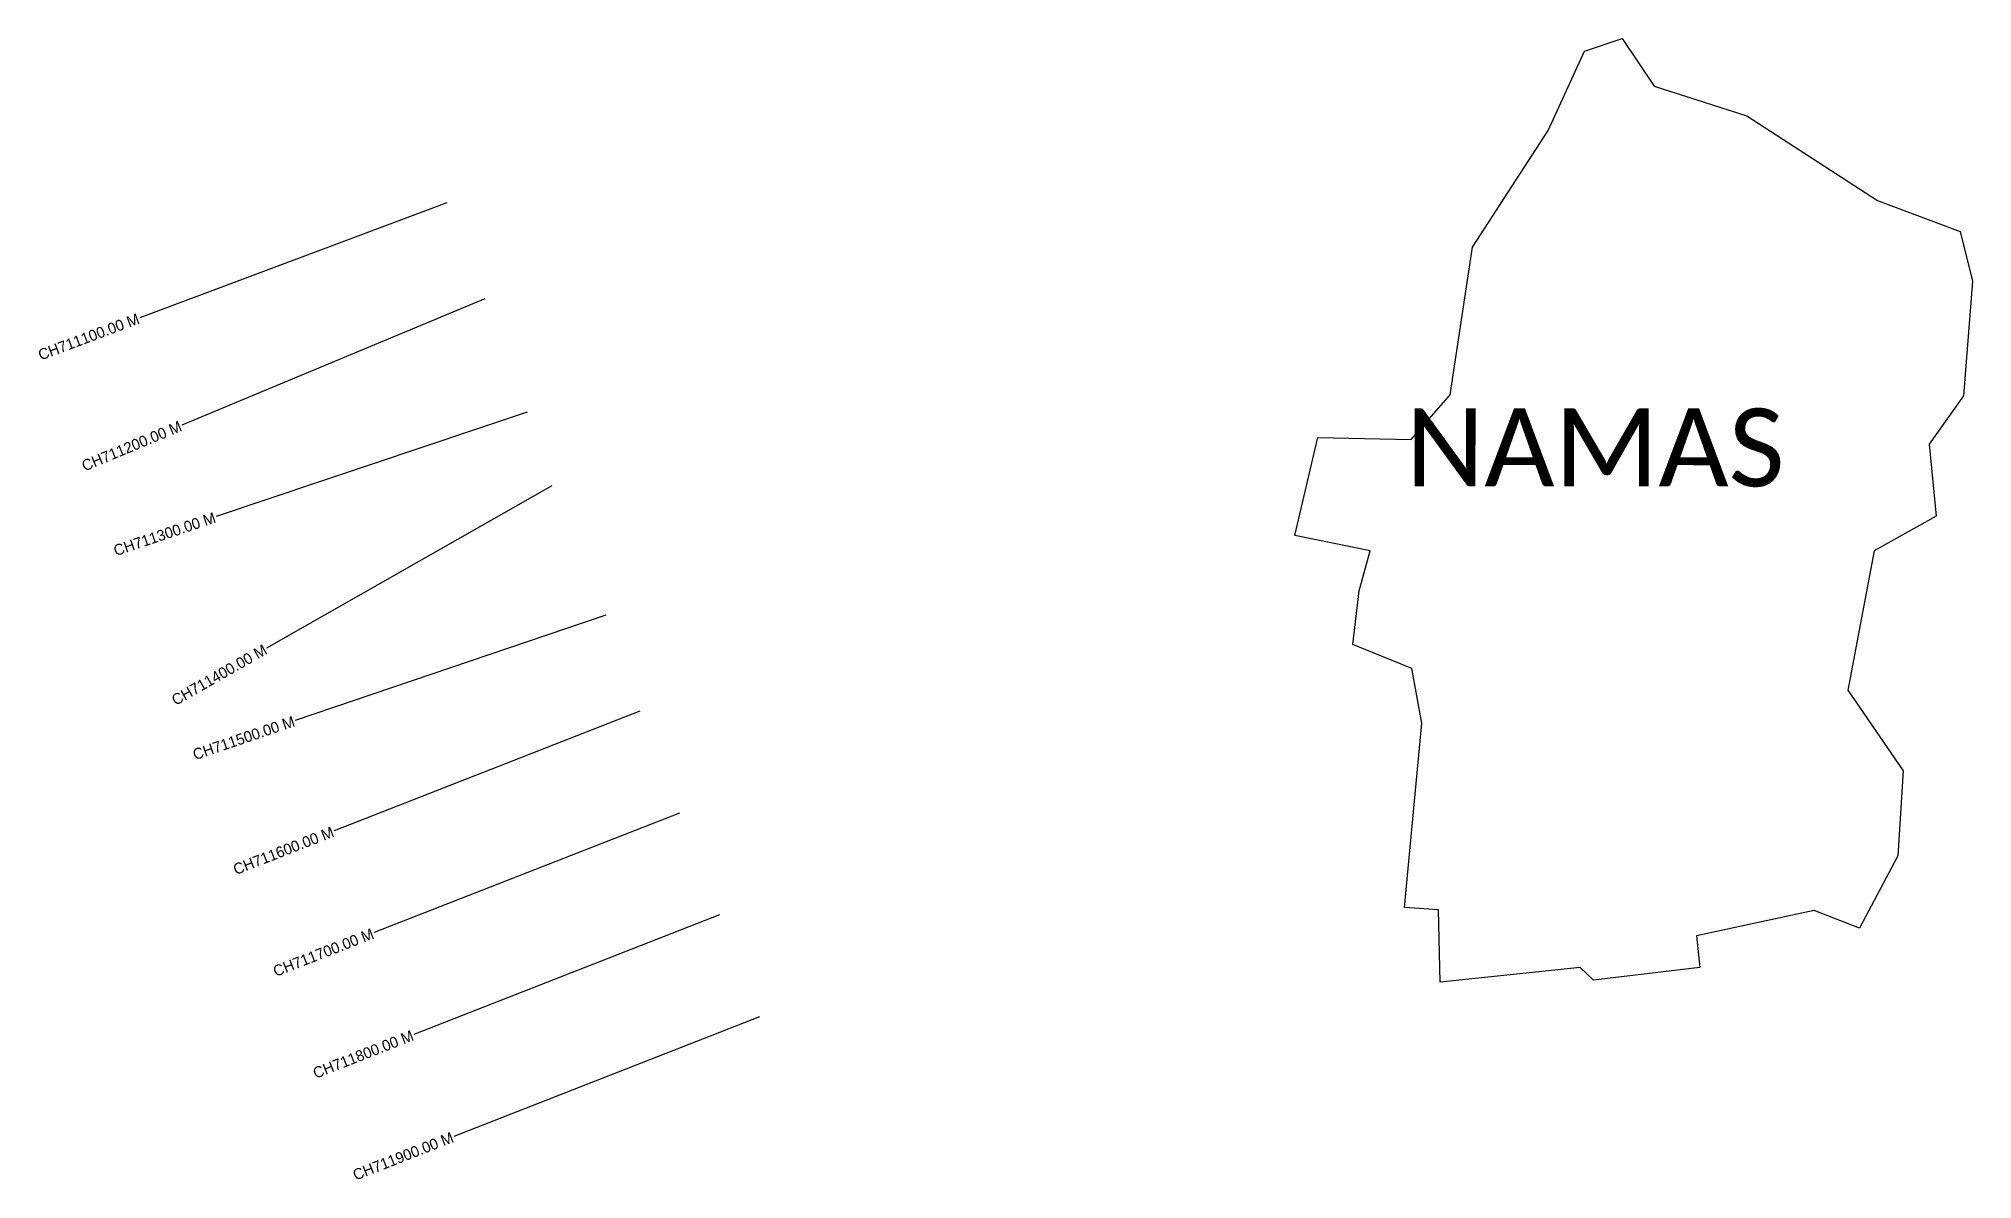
# Model space of a CAD drawing. Header units: metres. Extents: x 352980 to 354748, y 1751591 to 1752634.
import ezdxf
from ezdxf.enums import TextEntityAlignment as Align

# ---------------------------------------------------------------- set-up
doc = ezdxf.new("R2010")
doc.units = ezdxf.units.M
for name, color, linetype in [('CS', 134, 'Continuous'), ('CSMark', 6, 'Continuous'), ('village', 3, 'Continuous'), ('VILLAGE NAME', 250, 'Continuous')]:
    doc.layers.add(name, color=color, linetype=linetype)

msp = doc.modelspace()

# ---------------------------------------------------------------- linework, layer by layer
at = {"layer": 'CS'}
for p, q in [((353353, 1752484.2), (353072.1, 1752379)), ((353387.6, 1752396.2), (353110.7, 1752280.9)), ((353426.4, 1752292.7), (353142, 1752197.2)), ((353448.8, 1752225.3), (353188, 1752077.1)), ((353498.4, 1752107.1), (353214.3, 1752010.8)), ((353529.2, 1752019.3), (353249.9, 1751910)), ((353565.7, 1751926.2), (353286.3, 1751816.9)), ((353602.1, 1751833.1), (353322.8, 1751723.7)), ((353638.6, 1751740), (353359.2, 1751630.6))]:
    msp.add_line(p, q, dxfattribs=at)
at = {"layer": 'village', "color": 4}
msp.add_polyline3d([(354660.8, 1752486.2, 0), (354736.4, 1752457.9, 0), (354747.6, 1752412.6, 0), (354739.5, 1752307.7, 0), (354708, 1752263.6, 0), (354714.6, 1752197.5, 0), (354657.7, 1752166, 0), (354633.7, 1752038.6, 0), (354684.4, 1751964.9, 0), (354679.5, 1751887, 0), (354644.5, 1751820.9, 0), (354603.1, 1751837.2, 0), (354495.5, 1751813.9, 0), (354498.5, 1751785.1, 0), (354401.3, 1751773.3, 0), (354388.9, 1751785, 0), (354261.1, 1751771.7, 0), (354259.6, 1751837.6, 0), (354228.3, 1751839.9, 0), (354244.4, 1752008.3, 0), (354235.1, 1752058.5, 0), (354181.1, 1752080.4, 0), (354186.9, 1752129.3, 0), (354197.1, 1752165.9, 0), (354128.3, 1752180.1, 0), (354149.3, 1752269.7, 0), (354234.4, 1752267.6, 0), (354270.1, 1752308.5, 0), (354290.6, 1752443.5, 0), (354359.8, 1752550.2, 0), (354392.9, 1752622.7, 0), (354427.4, 1752634.2, 0), (354456.7, 1752590.8, 0), (354541.3, 1752563.6, 0), (354660.8, 1752486.2, 0)], close=True, dxfattribs=at)

# ---------------------------------------------------------------- texts
at = {"layer": 'CSMark'}
for s, rotation, p in [('CH711100.00 M', 20.5193, (353071.1, 1752378.7)), ('CH711200.00 M', 22.5946, (353109.7, 1752280.5)), ('CH711300.00 M', 18.5708, (353141, 1752196.8)), ('CH711400.00 M', 29.6108, (353187.1, 1752076.6)), ('CH711500.00 M', 18.7234, (353213.3, 1752010.5)), ('CH711600.00 M', 21.375, (353248.9, 1751909.6)), ('CH711700.00 M', 21.375, (353285.4, 1751816.5)), ('CH711800.00 M', 21.375, (353321.8, 1751723.4)), ('CH711900.00 M', 21.375, (353358.3, 1751630.3))]:
    msp.add_text(s, height=10, rotation=rotation, dxfattribs=at).set_placement(p, align=Align.MIDDLE_RIGHT)
at = {"layer": 'VILLAGE NAME', "insert": (354229.7, 1752296.2), "char_height": 71.256, "attachment_point": 1, "rotation": 359.9793}
msp.add_mtext_dynamic_manual_height_columns('{\\fCalibri|b0|i0|c0|p34;NAMAS}', width=392.993, gutter_width=356.3, heights=[0], dxfattribs=at)

doc.saveas('drawing.dxf')
